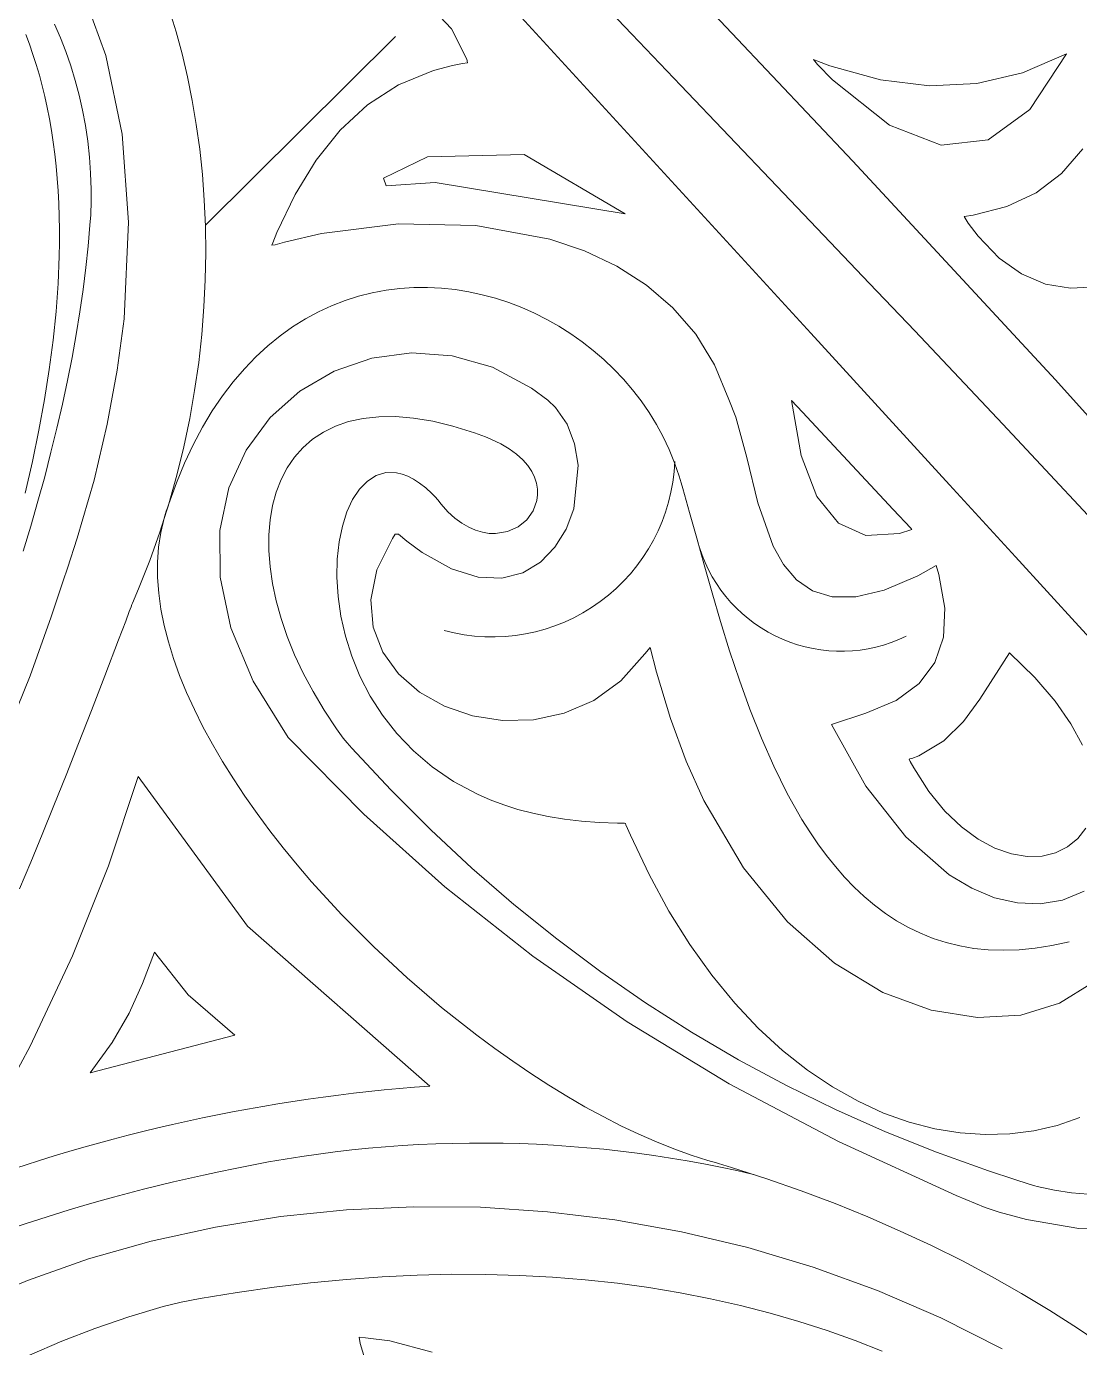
# Model space of a CAD drawing. Header units: inches. Extents: x 249 to 1192, y -18 to 440.
# Drawn here: x 719.9661 to 720.2682, y 264.5509 to 264.9297 of the extents above; entities that cross this region are included whole.
import ezdxf

# ---------------------------------------------------------------- set-up
doc = ezdxf.new("R2010")
doc.units = ezdxf.units.IN
doc.header["$MEASUREMENT"] = 0
doc.layers.add('KACA', color=141, linetype='Continuous', lineweight=30)
doc.layers.add('KUSEN', color=16, linetype='Continuous', lineweight=15)

# ---------------------------------------------------------------- blocks, each defined once
blk = doc.blocks.new('GORGA')
at = {"lineweight": 9}
for points in [[(366.97982, 150.20074), (366.9859, 150.19369), (366.99317, 150.18817), (367.00161, 150.18418), (367.01123, 150.18172), (367.01382, 150.18134), (367.01269, 150.17942), (367.00983, 150.17567), (367.0038, 150.16943), (366.99737, 150.16486), (366.99055, 150.16197), (366.98332, 150.16076), (366.9757, 150.16122)], [(367.14095, 150.23846), (367.05787, 150.14785), (367.01806, 150.10442), (366.99908, 150.08373), (366.98092, 150.06392), (366.96372, 150.04515)], [(367.32551, 149.85438), (367.31565, 149.86066), (367.31059, 149.86373), (367.30896, 149.86465), (367.30793, 149.86517), (367.29964, 149.86914), (367.28262, 149.87631), (367.26507, 149.88245), (367.24707, 149.88755), (367.22868, 149.8916), (367.20998, 149.8946), (367.19102, 149.89655), (367.17188, 149.89743), (367.15264, 149.89725), (367.13335, 149.89599), (367.11408, 149.89365), (367.09491, 149.89023), (367.07591, 149.88572), (367.05714, 149.88011), (367.03867, 149.87339), (367.02057, 149.86557), (367.00291, 149.85664)], [(366.97982, 150.20074), (366.9859, 150.19369), (366.99317, 150.18817), (367.00161, 150.18418), (367.01123, 150.18172), (367.01382, 150.18134), (367.01269, 150.17942), (367.00983, 150.17567), (367.0038, 150.16943), (366.99737, 150.16486), (366.99055, 150.16197), (366.98332, 150.16076), (366.9757, 150.16122)], [(367.14095, 150.23846), (367.05787, 150.14785), (367.01806, 150.10442), (366.99908, 150.08373), (366.98092, 150.06392), (366.96372, 150.04515)], [(367.32551, 149.85438), (367.31565, 149.86066), (367.31059, 149.86373), (367.30896, 149.86465), (367.30793, 149.86517), (367.29964, 149.86914), (367.28262, 149.87631), (367.26507, 149.88245), (367.24707, 149.88755), (367.22868, 149.8916), (367.20998, 149.8946), (367.19102, 149.89655), (367.17188, 149.89743), (367.15264, 149.89725), (367.13335, 149.89599), (367.11408, 149.89365), (367.09491, 149.89023), (367.07591, 149.88572), (367.05714, 149.88011), (367.03867, 149.87339), (367.02057, 149.86557), (367.00291, 149.85664)], [(367.16647, 149.85574), (367.17866, 149.85897), (367.18563, 149.85986), (367.18747, 149.86001), (367.18718, 149.85819), (367.18582, 149.8538)], [(366.96681, 149.89104), (366.98096, 149.89118), (366.99597, 149.89373), (367.00382, 149.89589), (367.00784, 149.89719), (367.01616, 149.90064), (367.04987, 149.91608), (367.08128, 149.93269), (367.1105, 149.95043), (367.13764, 149.96926), (367.16281, 149.98912), (367.18614, 150.00999), (367.20778, 150.03197), (367.21787, 150.04807), (367.22427, 150.06345), (367.22733, 150.07792), (367.22738, 150.09134), (367.22478, 150.10355), (367.21985, 150.11438), (367.21295, 150.12367), (367.20442, 150.13126), (367.19459, 150.13699), (367.18381, 150.14071), (367.17241, 150.14224), (367.16075, 150.14144), (367.14916, 150.13813), (367.13799, 150.13217), (367.13328, 150.12865), (367.13114, 150.1266), (367.12779, 150.12176), (367.12562, 150.11614), (367.1246, 150.11004), (367.12585, 150.09754), (367.12806, 150.09169), (367.13126, 150.0865), (367.13542, 150.08225), (367.1405, 150.07922), (367.14647, 150.07769), (367.15329, 150.07796), (367.16091, 150.08029), (367.16932, 150.08498), (367.17379, 150.0883), (367.1761, 150.09022), (367.1771, 150.09022), (367.17786, 150.08906), (367.18232, 150.08001), (367.18408, 150.07147), (367.18343, 150.06357), (367.18068, 150.05643), (367.17615, 150.0502), (367.17014, 150.04499), (367.16296, 150.04094), (367.1549, 150.03818), (367.14628, 150.03684), (367.13741, 150.03704), (367.12859, 150.03892), (367.12012, 150.04261), (367.11232, 150.04824), (367.10549, 150.05593), (367.10397, 150.05779), (367.10217, 150.05071), (367.09815, 150.03738), (367.09358, 150.02513), (367.08853, 150.01393), (367.07718, 149.99456), (367.06455, 149.97907), (367.05107, 149.96724), (367.03719, 149.95887), (367.02335, 149.95375), (367.01, 149.95166), (366.99757, 149.95239), (366.98651, 149.95574), (366.97727, 149.96148)], [(366.97946, 149.98787), (366.98567, 149.98536), (366.99206, 149.98426), (366.99856, 149.98451), (367.00512, 149.98603), (367.01166, 149.98876), (367.01814, 149.99262), (367.03062, 150.00347), (367.04205, 150.01802), (367.05194, 150.03572), (367.04207, 150.03893), (367.0334, 150.0426), (367.02679, 150.04745), (367.02226, 150.05348), (367.0198, 150.06069), (367.01941, 150.06908), (367.02109, 150.07865), (367.02184, 150.08123), (367.02716, 150.07833), (367.03676, 150.07419), (367.04489, 150.07227), (367.0517, 150.0723), (367.05734, 150.07403), (367.06195, 150.0772), (367.06568, 150.08156), (367.06868, 150.08685), (367.07305, 150.09921), (367.07623, 150.11221), (367.07939, 150.12381), (367.08141, 150.1289), (367.08549, 150.13884), (367.09087, 150.1476), (367.09743, 150.15519), (367.10503, 150.16168), (367.11353, 150.16709), (367.12281, 150.17147), (367.13272, 150.17485), (367.15395, 150.17878), (367.17614, 150.17921), (367.19823, 150.17646), (367.2089, 150.17399), (367.21151, 150.17326), (367.21251, 150.17309), (367.21222, 150.17382), (367.21102, 150.17672), (367.20577, 150.18768), (367.19976, 150.19752), (367.19289, 150.20613), (367.18505, 150.21337), (367.17616, 150.21912), (367.16612, 150.22324), (367.16064, 150.22466), (367.15778, 150.2252), (367.15631, 150.22543), (367.15652, 150.2265), (367.16096, 150.23512), (367.16752, 150.24212)], [(367.28811, 150.27959), (367.27678, 150.26487), (367.26735, 150.2475), (367.26012, 150.22751), (367.25543, 150.20492), (367.25359, 150.17976), (367.2549, 150.15205), (367.25685, 150.13725), (367.2597, 150.12182), (367.2635, 150.10577), (367.2683, 150.0891), (367.27107, 150.08054), (367.27231, 150.07688), (367.27298, 150.07485), (367.27576, 150.06659), (367.28187, 150.04962), (367.29631, 150.01415)], [(366.74644, 149.85161), (366.75696, 149.85869), (366.76715, 149.86912), (366.76964, 149.87227), (366.77089, 149.87392), (366.77151, 149.87477), (366.77185, 149.87525), (366.77325, 149.87719), (366.77605, 149.88106), (366.79921, 149.91222), (366.82359, 149.94369), (366.87546, 150.0072), (366.93053, 150.07102), (366.98767, 150.13455), (367.04575, 150.19722), (367.10365, 150.25844), (367.16023, 150.31763), (367.21438, 150.37421), (367.24018, 150.40133), (367.26495, 150.42758), (367.28855, 150.45288)], [(367.16647, 149.85574), (367.17866, 149.85897), (367.18563, 149.85986), (367.18747, 149.86001), (367.18718, 149.85819), (367.18582, 149.8538)], [(366.96681, 149.89104), (366.98096, 149.89118), (366.99597, 149.89373), (367.00382, 149.89589), (367.00784, 149.89719), (367.01616, 149.90064), (367.04987, 149.91608), (367.08128, 149.93269), (367.1105, 149.95043), (367.13764, 149.96926), (367.16281, 149.98912), (367.18614, 150.00999), (367.20778, 150.03197), (367.21787, 150.04807), (367.22427, 150.06345), (367.22733, 150.07792), (367.22738, 150.09134), (367.22478, 150.10355), (367.21985, 150.11438), (367.21295, 150.12367), (367.20442, 150.13126), (367.19459, 150.13699), (367.18381, 150.14071), (367.17241, 150.14224), (367.16075, 150.14144), (367.14916, 150.13813), (367.13799, 150.13217), (367.13328, 150.12865), (367.13114, 150.1266), (367.12779, 150.12176), (367.12562, 150.11614), (367.1246, 150.11004), (367.12585, 150.09754), (367.12806, 150.09169), (367.13126, 150.0865), (367.13542, 150.08225), (367.1405, 150.07922), (367.14647, 150.07769), (367.15329, 150.07796), (367.16091, 150.08029), (367.16932, 150.08498), (367.17379, 150.0883), (367.1761, 150.09022), (367.1771, 150.09022), (367.17786, 150.08906), (367.18232, 150.08001), (367.18408, 150.07147), (367.18343, 150.06357), (367.18068, 150.05643), (367.17615, 150.0502), (367.17014, 150.04499), (367.16296, 150.04094), (367.1549, 150.03818), (367.14628, 150.03684), (367.13741, 150.03704), (367.12859, 150.03892), (367.12012, 150.04261), (367.11232, 150.04824), (367.10549, 150.05593), (367.10397, 150.05779), (367.10217, 150.05071), (367.09815, 150.03738), (367.09358, 150.02513), (367.08853, 150.01393), (367.07718, 149.99456), (367.06455, 149.97907), (367.05107, 149.96724), (367.03719, 149.95887), (367.02335, 149.95375), (367.01, 149.95166), (366.99757, 149.95239), (366.98651, 149.95574), (366.97727, 149.96148)], [(366.97946, 149.98787), (366.98567, 149.98536), (366.99206, 149.98426), (366.99856, 149.98451), (367.00512, 149.98603), (367.01166, 149.98876), (367.01814, 149.99262), (367.03062, 150.00347), (367.04205, 150.01802), (367.05194, 150.03572), (367.04207, 150.03893), (367.0334, 150.0426), (367.02679, 150.04745), (367.02226, 150.05348), (367.0198, 150.06069), (367.01941, 150.06908), (367.02109, 150.07865), (367.02184, 150.08123), (367.02716, 150.07833), (367.03676, 150.07419), (367.04489, 150.07227), (367.0517, 150.0723), (367.05734, 150.07403), (367.06195, 150.0772), (367.06568, 150.08156), (367.06868, 150.08685), (367.07305, 150.09921), (367.07623, 150.11221), (367.07939, 150.12381), (367.08141, 150.1289), (367.08549, 150.13884), (367.09087, 150.1476), (367.09743, 150.15519), (367.10503, 150.16168), (367.11353, 150.16709), (367.12281, 150.17147), (367.13272, 150.17485), (367.15395, 150.17878), (367.17614, 150.17921), (367.19823, 150.17646), (367.2089, 150.17399), (367.21151, 150.17326), (367.21251, 150.17309), (367.21222, 150.17382), (367.21102, 150.17672), (367.20577, 150.18768), (367.19976, 150.19752), (367.19289, 150.20613), (367.18505, 150.21337), (367.17616, 150.21912), (367.16612, 150.22324), (367.16064, 150.22466), (367.15778, 150.2252), (367.15631, 150.22543), (367.15652, 150.2265), (367.16096, 150.23512), (367.16752, 150.24212)], [(367.28811, 150.27959), (367.27678, 150.26487), (367.26735, 150.2475), (367.26012, 150.22751), (367.25543, 150.20492), (367.25359, 150.17976), (367.2549, 150.15205), (367.25685, 150.13725), (367.2597, 150.12182), (367.2635, 150.10577), (367.2683, 150.0891), (367.27107, 150.08054), (367.27231, 150.07688), (367.27298, 150.07485), (367.27576, 150.06659), (367.28187, 150.04962), (367.29631, 150.01415)], [(366.74644, 149.85161), (366.75696, 149.85869), (366.76715, 149.86912), (366.76964, 149.87227), (366.77089, 149.87392), (366.77151, 149.87477), (366.77185, 149.87525), (366.77325, 149.87719), (366.77605, 149.88106), (366.79921, 149.91222), (366.82359, 149.94369), (366.87546, 150.0072), (366.93053, 150.07102), (366.98767, 150.13455), (367.04575, 150.19722), (367.10365, 150.25844), (367.16023, 150.31763), (367.21438, 150.37421), (367.24018, 150.40133), (367.26495, 150.42758), (367.28855, 150.45288)], [(367.24184, 150.24045), (367.23994, 150.2343), (367.23822, 150.22794), (367.23668, 150.22139), (367.23532, 150.21464), (367.23415, 150.20773), (367.23318, 150.20065), (367.23242, 150.19342), (367.23187, 150.18605), (367.23154, 150.17855), (367.23144, 150.17093), (367.23158, 150.16321), (367.23196, 150.1554), (367.23259, 150.1475), (367.23348, 150.13953), (367.23463, 150.1315), (367.23606, 150.12342), (367.23776, 150.1153), (367.23976, 150.10716), (367.24204, 150.099), (367.24463, 150.09084), (367.24753, 150.08269), (367.25074, 150.07456), (367.25247, 150.0705), (367.25262, 150.07014), (367.25288, 150.06946), (367.25339, 150.06808), (367.25442, 150.06536), (367.25645, 150.06), (367.26041, 150.04963), (367.26423, 150.0397), (367.26793, 150.03021), (367.27152, 150.02112), (367.27499, 150.01243), (367.27837, 150.00412), (367.28165, 149.99618), (367.28485, 149.98857)], [(366.9784, 150.09573), (366.99048, 150.10869), (367.00278, 150.1218), (367.0153, 150.13507), (367.02804, 150.14852), (367.041, 150.16215), (367.05419, 150.17599), (367.0676, 150.19005), (367.08125, 150.20434), (367.09513, 150.21887), (367.10924, 150.23366), (367.12359, 150.24872)], [(367.24184, 150.24045), (367.23994, 150.2343), (367.23822, 150.22794), (367.23668, 150.22139), (367.23532, 150.21464), (367.23415, 150.20773), (367.23318, 150.20065), (367.23242, 150.19342), (367.23187, 150.18605), (367.23154, 150.17855), (367.23144, 150.17093), (367.23158, 150.16321), (367.23196, 150.1554), (367.23259, 150.1475), (367.23348, 150.13953), (367.23463, 150.1315), (367.23606, 150.12342), (367.23776, 150.1153), (367.23976, 150.10716), (367.24204, 150.099), (367.24463, 150.09084), (367.24753, 150.08269), (367.25074, 150.07456), (367.25247, 150.0705), (367.25262, 150.07014), (367.25288, 150.06946), (367.25339, 150.06808), (367.25442, 150.06536), (367.25645, 150.06), (367.26041, 150.04963), (367.26423, 150.0397), (367.26793, 150.03021), (367.27152, 150.02112), (367.27499, 150.01243), (367.27837, 150.00412), (367.28165, 149.99618), (367.28485, 149.98857)], [(366.9784, 150.09573), (366.99048, 150.10869), (367.00278, 150.1218), (367.0153, 150.13507), (367.02804, 150.14852), (367.041, 150.16215), (367.05419, 150.17599), (367.0676, 150.19005), (367.08125, 150.20434), (367.09513, 150.21887), (367.10924, 150.23366), (367.12359, 150.24872)], [(367.28329, 150.10201), (367.28117, 150.11112), (367.27931, 150.12007), (367.2777, 150.12884), (367.27635, 150.13744), (367.27525, 150.14586), (367.27441, 150.15409), (367.27383, 150.16213), (367.2735, 150.16997), (367.27343, 150.17382), (367.27343, 150.17761), (367.27349, 150.18135), (367.27361, 150.18504), (367.2738, 150.18867), (367.27405, 150.19225), (367.27436, 150.19578), (367.27474, 150.19924), (367.27519, 150.20266), (367.27569, 150.20601), (367.27626, 150.20931), (367.2769, 150.21255), (367.27759, 150.21573), (367.27835, 150.21885), (367.27918, 150.22191), (367.28007, 150.2249), (367.28102, 150.22784), (367.28203, 150.23071), (367.28311, 150.23352)], [(367.27487, 150.2365), (367.27316, 150.2326), (367.27159, 150.22861), (367.27017, 150.22454), (367.26889, 150.22037), (367.26776, 150.21613), (367.26678, 150.2118), (367.26596, 150.2074), (367.26531, 150.20292), (367.26481, 150.19838), (367.26449, 150.19377), (367.26434, 150.1891), (367.26436, 150.18437), (367.2644, 150.18318), (367.26442, 150.18258), (367.26446, 150.18187), (367.26467, 150.1789), (367.26519, 150.17286), (367.26585, 150.1667), (367.26664, 150.16042), (367.26757, 150.15403), (367.26863, 150.14754), (367.26982, 150.14096), (367.27114, 150.13428), (367.27258, 150.12751), (367.27415, 150.12066), (367.27585, 150.11373), (367.27766, 150.10674), (367.27959, 150.09968), (367.28164, 150.09255), (367.28381, 150.08538)], [(367.28329, 150.10201), (367.28117, 150.11112), (367.27931, 150.12007), (367.2777, 150.12884), (367.27635, 150.13744), (367.27525, 150.14586), (367.27441, 150.15409), (367.27383, 150.16213), (367.2735, 150.16997), (367.27343, 150.17382), (367.27343, 150.17761), (367.27349, 150.18135), (367.27361, 150.18504), (367.2738, 150.18867), (367.27405, 150.19225), (367.27436, 150.19578), (367.27474, 150.19924), (367.27519, 150.20266), (367.27569, 150.20601), (367.27626, 150.20931), (367.2769, 150.21255), (367.27759, 150.21573), (367.27835, 150.21885), (367.27918, 150.22191), (367.28007, 150.2249), (367.28102, 150.22784), (367.28203, 150.23071), (367.28311, 150.23352)], [(367.27487, 150.2365), (367.27316, 150.2326), (367.27159, 150.22861), (367.27017, 150.22454), (367.26889, 150.22037), (367.26776, 150.21613), (367.26678, 150.2118), (367.26596, 150.2074), (367.26531, 150.20292), (367.26481, 150.19838), (367.26449, 150.19377), (367.26434, 150.1891), (367.26436, 150.18437), (367.2644, 150.18318), (367.26442, 150.18258), (367.26446, 150.18187), (367.26467, 150.1789), (367.26519, 150.17286), (367.26585, 150.1667), (367.26664, 150.16042), (367.26757, 150.15403), (367.26863, 150.14754), (367.26982, 150.14096), (367.27114, 150.13428), (367.27258, 150.12751), (367.27415, 150.12066), (367.27585, 150.11373), (367.27766, 150.10674), (367.27959, 150.09968), (367.28164, 150.09255), (367.28381, 150.08538)], [(367.177, 150.23298), (367.23155, 150.17883)], [(367.177, 150.23298), (367.23155, 150.17883)], [(366.98369, 149.97341), (366.98866, 149.97232), (366.99346, 149.97155), (366.9981, 149.97109), (367.00259, 149.97094), (367.00692, 149.97108), (367.0111, 149.9715), (367.01513, 149.9722), (367.01902, 149.97315), (367.02277, 149.97437), (367.02639, 149.97582), (367.02987, 149.97751), (367.03322, 149.97941), (367.03645, 149.98153), (367.03955, 149.98385), (367.04254, 149.98637), (367.0454, 149.98906), (367.04816, 149.99192), (367.05081, 149.99495), (367.05335, 149.99812), (367.05579, 150.00144), (367.05813, 150.00488), (367.06038, 150.00845), (367.06459, 150.0159), (367.06847, 150.0237), (367.07204, 150.03178), (367.07532, 150.04005), (367.07835, 150.04843), (367.08114, 150.05684), (367.08373, 150.0652), (367.08615, 150.07342), (367.08841, 150.08143), (367.09056, 150.08914), (367.09261, 150.09647), (367.0946, 150.10334), (367.09509, 150.10497), (367.09566, 150.1069), (367.09697, 150.11076), (367.0985, 150.11452), (367.10023, 150.11817), (367.10215, 150.12172), (367.10425, 150.12514), (367.10654, 150.12845), (367.10899, 150.13162), (367.1116, 150.13467), (367.11436, 150.13758), (367.11726, 150.14034), (367.12029, 150.14296), (367.12345, 150.14542), (367.12672, 150.14772), (367.1301, 150.14986), (367.13357, 150.15183), (367.13714, 150.15362), (367.14078, 150.15523), (367.1445, 150.15666), (367.14828, 150.15789), (367.15211, 150.15893), (367.15599, 150.15976), (367.1599, 150.16039), (367.16384, 150.1608), (367.16781, 150.16099), (367.17178, 150.16096), (367.17575, 150.1607), (367.17971, 150.16021), (367.18366, 150.15947), (367.18759, 150.15849), (367.19148, 150.15726), (367.19533, 150.15577), (367.19912, 150.15402), (367.20286, 150.152), (367.20653, 150.14971), (367.21012, 150.14714), (367.21363, 150.14429), (367.21704, 150.14114), (367.22035, 150.13771), (367.22354, 150.13397), (367.22662, 150.12993), (367.22956, 150.12558), (367.23237, 150.12091), (367.23503, 150.11592), (367.23753, 150.11061), (367.23987, 150.10496), (367.24203, 150.09897), (367.24227, 150.09828), (367.24245, 150.09779), (367.24279, 150.09681), (367.2434, 150.09482), (367.24437, 150.09074), (367.245, 150.08655), (367.2453, 150.08225), (367.24527, 150.07785), (367.24494, 150.07335), (367.24431, 150.06877), (367.24338, 150.06412), (367.24217, 150.0594), (367.24069, 150.05461), (367.23895, 150.04977), (367.23695, 150.04489), (367.23471, 150.03998), (367.23224, 150.03503), (367.22954, 150.03007), (367.22663, 150.02509), (367.22352, 150.02011), (367.22021, 150.01514), (367.21671, 150.01017), (367.21304, 150.00523), (367.2092, 150.00032), (367.2052, 149.99544), (367.20106, 149.99061), (367.19237, 149.98112), (367.18321, 149.97191), (367.17365, 149.96304), (367.16378, 149.95458), (367.15366, 149.94659), (367.14854, 149.94279), (367.14338, 149.93914), (367.1382, 149.93563), (367.13301, 149.93229), (367.12782, 149.92911), (367.12264, 149.92611), (367.11747, 149.92329), (367.11233, 149.92066), (367.10722, 149.91824), (367.10216, 149.91602), (367.09715, 149.91401), (367.09221, 149.91223), (367.08735, 149.91068), (367.08495, 149.91), (367.08435, 149.90984), (367.08313, 149.90947), (367.08057, 149.90868), (367.07047, 149.90542), (367.06058, 149.90196), (367.05091, 149.89831), (367.04145, 149.89448), (367.0322, 149.89046), (367.02318, 149.88626), (367.01436, 149.88187), (367.00577, 149.87731), (366.9974, 149.87257), (366.98924, 149.86766), (366.98131, 149.86258), (366.9736, 149.85732)], [(366.98369, 149.97341), (366.98866, 149.97232), (366.99346, 149.97155), (366.9981, 149.97109), (367.00259, 149.97094), (367.00692, 149.97108), (367.0111, 149.9715), (367.01513, 149.9722), (367.01902, 149.97315), (367.02277, 149.97437), (367.02639, 149.97582), (367.02987, 149.97751), (367.03322, 149.97941), (367.03645, 149.98153), (367.03955, 149.98385), (367.04254, 149.98637), (367.0454, 149.98906), (367.04816, 149.99192), (367.05081, 149.99495), (367.05335, 149.99812), (367.05579, 150.00144), (367.05813, 150.00488), (367.06038, 150.00845), (367.06459, 150.0159), (367.06847, 150.0237), (367.07204, 150.03178), (367.07532, 150.04005), (367.07835, 150.04843), (367.08114, 150.05684), (367.08373, 150.0652), (367.08615, 150.07342), (367.08841, 150.08143), (367.09056, 150.08914), (367.09261, 150.09647), (367.0946, 150.10334), (367.09509, 150.10497), (367.09566, 150.1069), (367.09697, 150.11076), (367.0985, 150.11452), (367.10023, 150.11817), (367.10215, 150.12172), (367.10425, 150.12514), (367.10654, 150.12845), (367.10899, 150.13162), (367.1116, 150.13467), (367.11436, 150.13758), (367.11726, 150.14034), (367.12029, 150.14296), (367.12345, 150.14542), (367.12672, 150.14772), (367.1301, 150.14986), (367.13357, 150.15183), (367.13714, 150.15362), (367.14078, 150.15523), (367.1445, 150.15666), (367.14828, 150.15789), (367.15211, 150.15893), (367.15599, 150.15976), (367.1599, 150.16039), (367.16384, 150.1608), (367.16781, 150.16099), (367.17178, 150.16096), (367.17575, 150.1607), (367.17971, 150.16021), (367.18366, 150.15947), (367.18759, 150.15849), (367.19148, 150.15726), (367.19533, 150.15577), (367.19912, 150.15402), (367.20286, 150.152), (367.20653, 150.14971), (367.21012, 150.14714), (367.21363, 150.14429), (367.21704, 150.14114), (367.22035, 150.13771), (367.22354, 150.13397), (367.22662, 150.12993), (367.22956, 150.12558), (367.23237, 150.12091), (367.23503, 150.11592), (367.23753, 150.11061), (367.23987, 150.10496), (367.24203, 150.09897), (367.24227, 150.09828), (367.24245, 150.09779), (367.24279, 150.09681), (367.2434, 150.09482), (367.24437, 150.09074), (367.245, 150.08655), (367.2453, 150.08225), (367.24527, 150.07785), (367.24494, 150.07335), (367.24431, 150.06877), (367.24338, 150.06412), (367.24217, 150.0594), (367.24069, 150.05461), (367.23895, 150.04977), (367.23695, 150.04489), (367.23471, 150.03998), (367.23224, 150.03503), (367.22954, 150.03007), (367.22663, 150.02509), (367.22352, 150.02011), (367.22021, 150.01514), (367.21671, 150.01017), (367.21304, 150.00523), (367.2092, 150.00032), (367.2052, 149.99544), (367.20106, 149.99061), (367.19237, 149.98112), (367.18321, 149.97191), (367.17365, 149.96304), (367.16378, 149.95458), (367.15366, 149.94659), (367.14854, 149.94279), (367.14338, 149.93914), (367.1382, 149.93563), (367.13301, 149.93229), (367.12782, 149.92911), (367.12264, 149.92611), (367.11747, 149.92329), (367.11233, 149.92066), (367.10722, 149.91824), (367.10216, 149.91602), (367.09715, 149.91401), (367.09221, 149.91223), (367.08735, 149.91068), (367.08495, 149.91), (367.08435, 149.90984), (367.08313, 149.90947), (367.08057, 149.90868), (367.07047, 149.90542), (367.06058, 149.90196), (367.05091, 149.89831), (367.04145, 149.89448), (367.0322, 149.89046), (367.02318, 149.88626), (367.01436, 149.88187), (367.00577, 149.87731), (366.9974, 149.87257), (366.98924, 149.86766), (366.98131, 149.86258), (366.9736, 149.85732)], [(367.03737, 149.85599), (367.04517, 149.85905), (367.05313, 149.8619), (367.06125, 149.86452), (367.06954, 149.86692), (367.07799, 149.86909), (367.0866, 149.87103), (367.09536, 149.87274), (367.10428, 149.87422), (367.11335, 149.87546), (367.12257, 149.87646), (367.13193, 149.87722), (367.14144, 149.87774), (367.15109, 149.87801), (367.16088, 149.87804), (367.1708, 149.87781), (367.18086, 149.87734), (367.19105, 149.8766), (367.20137, 149.87561), (367.21182, 149.87437), (367.2224, 149.87285), (367.23309, 149.87108), (367.23849, 149.87009), (367.24363, 149.86882), (367.25354, 149.86583), (367.26326, 149.86251), (367.27276, 149.85886), (367.28206, 149.85489)], [(366.9807, 149.92298), (366.98716, 149.92075), (366.99385, 149.91919), (367.00074, 149.9183), (367.0078, 149.91809), (367.01498, 149.91857), (367.02226, 149.91976), (367.0296, 149.92166), (367.03696, 149.92428), (367.04431, 149.92764), (367.05162, 149.93175), (367.05884, 149.9366), (367.06595, 149.94223), (367.07291, 149.94863), (367.07969, 149.95582), (367.08625, 149.9638), (367.09256, 149.9726), (367.09857, 149.98221), (367.10427, 149.99265), (367.1096, 150.00393), (367.11088, 150.00688), (367.11104, 150.00726), (367.1113, 150.00741), (367.11198, 150.00741), (367.11333, 150.00741), (367.1186, 150.00757), (367.12366, 150.00794), (367.12852, 150.00851), (367.13317, 150.00927), (367.13763, 150.01023), (367.14188, 150.01136), (367.14595, 150.01266), (367.14982, 150.01412), (367.15351, 150.01573), (367.16034, 150.01938), (367.16646, 150.02353), (367.17188, 150.02812), (367.17665, 150.03308), (367.18078, 150.03834), (367.18429, 150.04384), (367.18721, 150.0495), (367.18957, 150.05526), (367.19138, 150.06105), (367.19268, 150.06679), (367.19348, 150.07243), (367.19382, 150.0779), (367.19371, 150.08312), (367.19318, 150.08803), (367.19225, 150.09255), (367.19095, 150.09663), (367.18931, 150.10019), (367.18734, 150.10317), (367.18507, 150.10549), (367.18253, 150.10709), (367.17974, 150.1079), (367.17672, 150.10786), (367.17514, 150.10749), (367.1735, 150.10688), (367.17183, 150.10603), (367.17011, 150.10491), (367.16835, 150.10354), (367.16656, 150.10188), (367.16565, 150.10095), (367.16489, 150.10009), (367.16393, 150.09887), (367.16197, 150.09671), (367.15999, 150.09489), (367.158, 150.09341), (367.156, 150.09225), (367.15402, 150.09139), (367.15207, 150.09081), (367.15017, 150.0905), (367.14833, 150.09044), (367.14488, 150.091), (367.14185, 150.09237), (367.13935, 150.0944), (367.13751, 150.09697), (367.13644, 150.09994), (367.13623, 150.10154), (367.13626, 150.10318), (367.13654, 150.10486), (367.13709, 150.10656), (367.13792, 150.10825), (367.13905, 150.10993), (367.14049, 150.11158), (367.14225, 150.11318), (367.14436, 150.11471), (367.14682, 150.11616), (367.14966, 150.11751), (367.15122, 150.11815), (367.15433, 150.11928), (367.16051, 150.12122), (367.16634, 150.12264), (367.17184, 150.12355), (367.17701, 150.12398), (367.18183, 150.12394), (367.18631, 150.12346), (367.19045, 150.12255), (367.19425, 150.12124), (367.19771, 150.11953), (367.20082, 150.11746), (367.20359, 150.11505), (367.20602, 150.1123), (367.2081, 150.10925), (367.20984, 150.10591), (367.21123, 150.1023), (367.21228, 150.09844), (367.21297, 150.09435), (367.21332, 150.09005), (367.21332, 150.08555), (367.21297, 150.08089), (367.21227, 150.07608), (367.21122, 150.07113), (367.20981, 150.06607), (367.20805, 150.06092), (367.20594, 150.0557), (367.20348, 150.05042), (367.20066, 150.04511), (367.19749, 150.03978), (367.19396, 150.03446), (367.19206, 150.03181), (367.19092, 150.0304), (367.18954, 150.02887), (367.17836, 150.01692), (367.16689, 150.00547), (367.15513, 149.99454), (367.14309, 149.98411), (367.13076, 149.97419), (367.11814, 149.96478), (367.10524, 149.95587), (367.09205, 149.94747), (367.07857, 149.93957), (367.06481, 149.93219), (367.05076, 149.92531), (367.03642, 149.91894), (367.02179, 149.91307), (367.00688, 149.90771), (366.99931, 149.90523), (366.99551, 149.90403), (366.99359, 149.90344), (366.99289, 149.90326), (366.98789, 149.90221), (366.98301, 149.90145), (366.97826, 149.90099)], [(367.03737, 149.85599), (367.04517, 149.85905), (367.05313, 149.8619), (367.06125, 149.86452), (367.06954, 149.86692), (367.07799, 149.86909), (367.0866, 149.87103), (367.09536, 149.87274), (367.10428, 149.87422), (367.11335, 149.87546), (367.12257, 149.87646), (367.13193, 149.87722), (367.14144, 149.87774), (367.15109, 149.87801), (367.16088, 149.87804), (367.1708, 149.87781), (367.18086, 149.87734), (367.19105, 149.8766), (367.20137, 149.87561), (367.21182, 149.87437), (367.2224, 149.87285), (367.23309, 149.87108), (367.23849, 149.87009), (367.24363, 149.86882), (367.25354, 149.86583), (367.26326, 149.86251), (367.27276, 149.85886), (367.28206, 149.85489)], [(366.9807, 149.92298), (366.98716, 149.92075), (366.99385, 149.91919), (367.00074, 149.9183), (367.0078, 149.91809), (367.01498, 149.91857), (367.02226, 149.91976), (367.0296, 149.92166), (367.03696, 149.92428), (367.04431, 149.92764), (367.05162, 149.93175), (367.05884, 149.9366), (367.06595, 149.94223), (367.07291, 149.94863), (367.07969, 149.95582), (367.08625, 149.9638), (367.09256, 149.9726), (367.09857, 149.98221), (367.10427, 149.99265), (367.1096, 150.00393), (367.11088, 150.00688), (367.11104, 150.00726), (367.1113, 150.00741), (367.11198, 150.00741), (367.11333, 150.00741), (367.1186, 150.00757), (367.12366, 150.00794), (367.12852, 150.00851), (367.13317, 150.00927), (367.13763, 150.01023), (367.14188, 150.01136), (367.14595, 150.01266), (367.14982, 150.01412), (367.15351, 150.01573), (367.16034, 150.01938), (367.16646, 150.02353), (367.17188, 150.02812), (367.17665, 150.03308), (367.18078, 150.03834), (367.18429, 150.04384), (367.18721, 150.0495), (367.18957, 150.05526), (367.19138, 150.06105), (367.19268, 150.06679), (367.19348, 150.07243), (367.19382, 150.0779), (367.19371, 150.08312), (367.19318, 150.08803), (367.19225, 150.09255), (367.19095, 150.09663), (367.18931, 150.10019), (367.18734, 150.10317), (367.18507, 150.10549), (367.18253, 150.10709), (367.17974, 150.1079), (367.17672, 150.10786), (367.17514, 150.10749), (367.1735, 150.10688), (367.17183, 150.10603), (367.17011, 150.10491), (367.16835, 150.10354), (367.16656, 150.10188), (367.16565, 150.10095), (367.16489, 150.10009), (367.16393, 150.09887), (367.16197, 150.09671), (367.15999, 150.09489), (367.158, 150.09341), (367.156, 150.09225), (367.15402, 150.09139), (367.15207, 150.09081), (367.15017, 150.0905), (367.14833, 150.09044), (367.14488, 150.091), (367.14185, 150.09237), (367.13935, 150.0944), (367.13751, 150.09697), (367.13644, 150.09994), (367.13623, 150.10154), (367.13626, 150.10318), (367.13654, 150.10486), (367.13709, 150.10656), (367.13792, 150.10825), (367.13905, 150.10993), (367.14049, 150.11158), (367.14225, 150.11318), (367.14436, 150.11471), (367.14682, 150.11616), (367.14966, 150.11751), (367.15122, 150.11815), (367.15433, 150.11928), (367.16051, 150.12122), (367.16634, 150.12264), (367.17184, 150.12355), (367.17701, 150.12398), (367.18183, 150.12394), (367.18631, 150.12346), (367.19045, 150.12255), (367.19425, 150.12124), (367.19771, 150.11953), (367.20082, 150.11746), (367.20359, 150.11505), (367.20602, 150.1123), (367.2081, 150.10925), (367.20984, 150.10591), (367.21123, 150.1023), (367.21228, 150.09844), (367.21297, 150.09435), (367.21332, 150.09005), (367.21332, 150.08555), (367.21297, 150.08089), (367.21227, 150.07608), (367.21122, 150.07113), (367.20981, 150.06607), (367.20805, 150.06092), (367.20594, 150.0557), (367.20348, 150.05042), (367.20066, 150.04511), (367.19749, 150.03978), (367.19396, 150.03446), (367.19206, 150.03181), (367.19092, 150.0304), (367.18954, 150.02887), (367.17836, 150.01692), (367.16689, 150.00547), (367.15513, 149.99454), (367.14309, 149.98411), (367.13076, 149.97419), (367.11814, 149.96478), (367.10524, 149.95587), (367.09205, 149.94747), (367.07857, 149.93957), (367.06481, 149.93219), (367.05076, 149.92531), (367.03642, 149.91894), (367.02179, 149.91307), (367.00688, 149.90771), (366.99931, 149.90523), (366.99551, 149.90403), (366.99359, 149.90344), (366.99289, 149.90326), (366.98789, 149.90221), (366.98301, 149.90145), (366.97826, 149.90099)], [(366.97897, 150.00601), (366.98126, 150.00296), (366.98418, 150.00057), (366.98762, 149.9989), (366.99152, 149.99798), (366.99577, 149.99786), (367.0003, 149.99859), (367.00501, 150.00021), (367.00982, 150.00277), (367.01463, 150.0063), (367.01937, 150.01087), (367.02395, 150.01649), (367.02827, 150.02324), (367.0293, 150.0251), (367.02959, 150.02576), (367.02946, 150.0258), (367.02891, 150.02597), (367.02683, 150.02675), (367.01967, 150.03097), (367.01401, 150.03654), (367.00933, 150.04295), (367.00083, 150.0562), (367.00083, 150.0562), (366.99358, 150.04914), (366.98773, 150.04235), (366.98321, 150.03587), (366.97993, 150.02974)], [(366.97897, 150.00601), (366.98126, 150.00296), (366.98418, 150.00057), (366.98762, 149.9989), (366.99152, 149.99798), (366.99577, 149.99786), (367.0003, 149.99859), (367.00501, 150.00021), (367.00982, 150.00277), (367.01463, 150.0063), (367.01937, 150.01087), (367.02395, 150.01649), (367.02827, 150.02324), (367.0293, 150.0251), (367.02959, 150.02576), (367.02946, 150.0258), (367.02891, 150.02597), (367.02683, 150.02675), (367.01967, 150.03097), (367.01401, 150.03654), (367.00933, 150.04295), (367.00083, 150.0562), (367.00083, 150.0562), (366.99358, 150.04914), (366.98773, 150.04235), (366.98321, 150.03587), (366.97993, 150.02974)]]:
    blk.add_lwpolyline(points, dxfattribs=at)
for points in [[(366.98446, 150.228), (366.99501, 150.21204), (367.007, 150.20332), (367.02044, 150.20183), (367.03531, 150.20757), (367.05162, 150.22054), (367.05593, 150.22491), (367.05707, 150.22635), (367.05614, 150.22598), (367.05243, 150.22459), (367.03788, 150.22053), (367.02382, 150.21884), (367.01022, 150.21952), (366.99711, 150.22257), (366.98446, 150.228)], [(366.98446, 150.228), (366.99501, 150.21204), (367.007, 150.20332), (367.02044, 150.20183), (367.03531, 150.20757), (367.05162, 150.22054), (367.05593, 150.22491), (367.05707, 150.22635), (367.05614, 150.22598), (367.05243, 150.22459), (367.03788, 150.22053), (367.02382, 150.21884), (367.01022, 150.21952), (366.99711, 150.22257), (366.98446, 150.228)], [(367.11113, 150.18214), (367.16558, 150.19114), (367.17966, 150.19016), (367.18044, 150.19234), (367.1678, 150.19842), (367.14007, 150.19915), (367.11113, 150.18214)], [(367.11113, 150.18214), (367.16558, 150.19114), (367.17966, 150.19016), (367.18044, 150.19234), (367.1678, 150.19842), (367.14007, 150.19915), (367.11113, 150.18214)], [(367.06339, 150.12863), (367.06062, 150.11281), (367.05614, 150.10108), (367.04994, 150.09345), (367.04203, 150.08992), (367.0324, 150.09049), (367.02884, 150.09162), (367.0292, 150.09201), (367.03422, 150.09738), (367.05245, 150.11691), (367.0602, 150.12522), (367.06339, 150.12863)], [(367.06339, 150.12863), (367.06062, 150.11281), (367.05614, 150.10108), (367.04994, 150.09345), (367.04203, 150.08992), (367.0324, 150.09049), (367.02884, 150.09162), (367.0292, 150.09201), (367.03422, 150.09738), (367.05245, 150.11691), (367.0602, 150.12522), (367.06339, 150.12863)], [(367.24617, 149.97039), (367.2365, 149.95819), (367.22309, 149.94664), (367.2646, 149.93584), (367.25828, 149.94453), (367.25344, 149.95293), (367.24958, 149.96142)], [(367.24617, 149.97039), (367.2365, 149.95819), (367.22309, 149.94664), (367.2646, 149.93584), (367.25828, 149.94453), (367.25344, 149.95293), (367.24958, 149.96142)]]:
    blk.add_lwpolyline(points, close=True, dxfattribs=at)
for points in [[(367.16308, 150.06266, -0.482225), (367.09685, 150.11111)], [(367.16308, 150.06266, -0.482225), (367.09685, 150.11111)], [(367.03053, 150.06097, 0.45715), (367.08981, 150.08644)], [(367.03053, 150.06097, 0.45715), (367.08981, 150.08644)], [(367.07433, 149.9067, -0.112633), (367.22771, 149.9074, -0.071562), (367.36052, 149.85947)], [(367.07433, 149.9067, -0.112633), (367.22771, 149.9074, -0.071562), (367.36052, 149.85947)]]:
    blk.add_lwpolyline(points, format="xyb", dxfattribs=at)
blk.add_lwpolyline([(367.25083, 150.02082), (367.21944, 149.97785), (367.16713, 149.93203, -0.070882), (367.30407, 149.90217), (367.28184, 149.94346), (367.26968, 149.96935), (367.25934, 149.99514)], format="xyb", close=True, dxfattribs=at)
blk.add_lwpolyline([(367.25083, 150.02082), (367.21944, 149.97785), (367.16713, 149.93203, -0.070882), (367.30407, 149.90217), (367.28184, 149.94346), (367.26968, 149.96935), (367.25934, 149.99514)], format="xyb", close=True, dxfattribs=at)
blk = doc.blocks.new('POTONGAN AA')
at = {"layer": 'KACA', "xscale": -1}
blk.add_blockref('GORGA', (1082.73011, -20.78759), dxfattribs=at)

msp = doc.modelspace()

# ---------------------------------------------------------------- block references
at = {"layer": 'KUSEN'}
msp.add_blockref('POTONGAN AA', (4.51886, 135.48142), dxfattribs=at)

doc.saveas('drawing.dxf')
